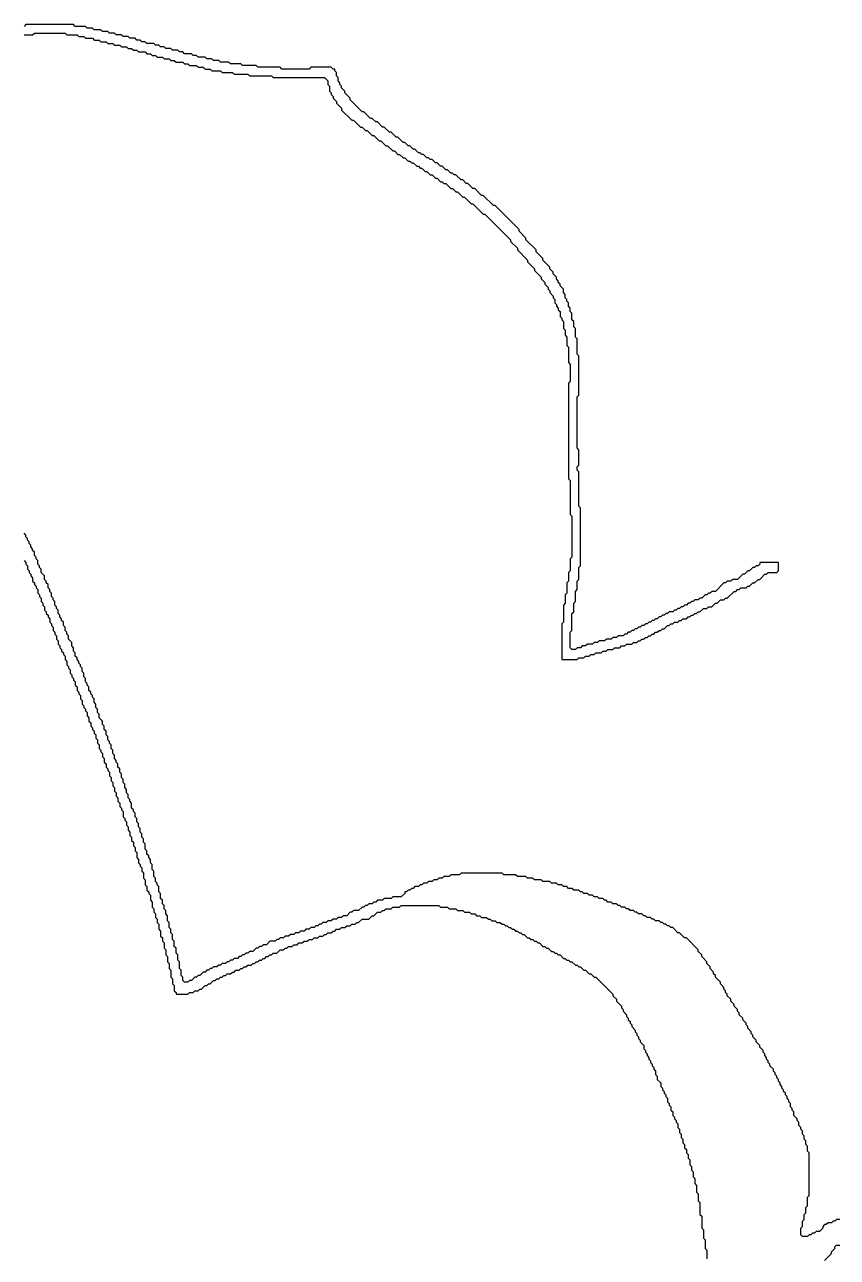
# Model space of a CAD drawing. Header units: metres. Extents: x 0 to 100, y 0 to 127.
# Drawn here: x 43.21 to 55.11, y 83.7 to 101.75 of the extents above; entities that cross this region are included whole.
import ezdxf

# ---------------------------------------------------------------- set-up
doc = ezdxf.new("R2010")
doc.units = ezdxf.units.M

msp = doc.modelspace()

# ---------------------------------------------------------------- linework, layer by layer
for points in [[(43.2, 101.6), (43.325, 101.6), (43.35, 101.625), (43.8, 101.625), (43.825, 101.6), (43.975, 101.6), (44, 101.575), (44.075, 101.575), (44.1, 101.55), (44.2, 101.55), (44.225, 101.525), (44.3, 101.525), (44.325, 101.5), (44.4, 101.5), (44.425, 101.475), (44.5, 101.475), (44.525, 101.45), (44.6, 101.45), (44.625, 101.425), (44.7, 101.425), (44.725, 101.4), (44.775, 101.4), (44.8, 101.375), (44.85, 101.375), (44.875, 101.35), (44.975, 101.35), (45, 101.325), (45.05, 101.325), (45.075, 101.3), (45.125, 101.3), (45.15, 101.275), (45.225, 101.275), (45.25, 101.25), (45.325, 101.25), (45.35, 101.225), (45.4, 101.225), (45.425, 101.2), (45.525, 101.2), (45.55, 101.175), (45.6, 101.175), (45.625, 101.15), (45.725, 101.15), (45.75, 101.125), (45.825, 101.125), (45.85, 101.1), (45.925, 101.1), (45.95, 101.075), (46.075, 101.075), (46.1, 101.05), (46.25, 101.05), (46.275, 101.025), (46.475, 101.025), (46.5, 101), (46.825, 101), (46.85, 100.975), (47.6, 100.975), (47.65, 100.925), (47.65, 100.875), (47.675, 100.85), (47.675, 100.775), (47.7, 100.75), (47.7, 100.725), (47.725, 100.7), (47.725, 100.675), (47.775, 100.625), (47.775, 100.6), (47.85, 100.525), (47.85, 100.5), (48, 100.35), (48.025, 100.35), (48.125, 100.25), (48.15, 100.25), (48.2, 100.2), (48.225, 100.2), (48.3, 100.125), (48.325, 100.125), (48.4, 100.05), (48.425, 100.05), (48.5, 99.975), (48.525, 99.975), (48.6, 99.9), (48.625, 99.9), (48.675, 99.85), (48.7, 99.85), (48.75, 99.8), (48.775, 99.8), (48.825, 99.75), (48.85, 99.75), (48.875, 99.725), (48.9, 99.725), (48.95, 99.675), (48.975, 99.675), (49, 99.65), (49.025, 99.65), (49.075, 99.6), (49.1, 99.6), (49.15, 99.55), (49.175, 99.55), (49.225, 99.5), (49.25, 99.5), (49.3, 99.45), (49.325, 99.45), (49.35, 99.425), (49.375, 99.425), (49.45, 99.35), (49.475, 99.35), (49.525, 99.3), (49.55, 99.3), (49.625, 99.225), (49.65, 99.225), (49.75, 99.125), (49.775, 99.125), (49.925, 98.975), (49.95, 98.975), (50.325, 98.6), (50.325, 98.575), (50.425, 98.475), (50.425, 98.45), (50.575, 98.3), (50.575, 98.275), (50.675, 98.175), (50.675, 98.15), (50.775, 98.05), (50.775, 98.025), (50.825, 97.975), (50.825, 97.95), (50.875, 97.9), (50.875, 97.875), (50.9, 97.85), (50.9, 97.825), (50.95, 97.775), (50.95, 97.75), (50.975, 97.725), (50.975, 97.675), (51, 97.65), (51, 97.625), (51.025, 97.6), (51.025, 97.575), (51.05, 97.55), (51.05, 97.475), (51.075, 97.45), (51.075, 97.425), (51.1, 97.4), (51.1, 97.3), (51.125, 97.275), (51.125, 97.2), (51.15, 97.175), (51.15, 97.05), (51.175, 97.025), (51.175, 96.8), (51.2, 96.775), (51.2, 96.525), (51.175, 96.5), (51.175, 95.1), (51.2, 95.075), (51.2, 94.575), (51.225, 94.55), (51.225, 93.95), (51.2, 93.925), (51.2, 93.75), (51.175, 93.725), (51.175, 93.6), (51.15, 93.575), (51.15, 93.425), (51.125, 93.4), (51.125, 93.275), (51.1, 93.25), (51.1, 93), (51.075, 92.975), (51.075, 92.45), (51.3, 92.45), (51.325, 92.475), (51.4, 92.475), (51.425, 92.5), (51.475, 92.5), (51.5, 92.525), (51.55, 92.525), (51.575, 92.55), (51.65, 92.55), (51.675, 92.575), (51.725, 92.575), (51.75, 92.6), (51.825, 92.6), (51.85, 92.625), (51.925, 92.625), (51.95, 92.65), (52, 92.65), (52.025, 92.675), (52.1, 92.675), (52.125, 92.7), (52.175, 92.7), (52.2, 92.725), (52.225, 92.725), (52.25, 92.75), (52.275, 92.75), (52.3, 92.775), (52.325, 92.775), (52.35, 92.8), (52.375, 92.8), (52.4, 92.825), (52.425, 92.825), (52.45, 92.85), (52.475, 92.85), (52.5, 92.875), (52.525, 92.875), (52.55, 92.9), (52.575, 92.9), (52.625, 92.95), (52.65, 92.95), (52.675, 92.975), (52.7, 92.975), (52.725, 93), (52.775, 93), (52.8, 93.025), (52.825, 93.025), (52.85, 93.05), (52.9, 93.05), (52.925, 93.075), (52.95, 93.075), (52.975, 93.1), (53, 93.1), (53.025, 93.125), (53.05, 93.125), (53.075, 93.15), (53.1, 93.15), (53.15, 93.2), (53.2, 93.2), (53.225, 93.225), (53.275, 93.225), (53.325, 93.275), (53.35, 93.275), (53.4, 93.325), (53.45, 93.325), (53.475, 93.35), (53.5, 93.35), (53.6, 93.45), (53.625, 93.45), (53.65, 93.475), (53.675, 93.475), (53.7, 93.5), (53.775, 93.5), (53.8, 93.525), (53.825, 93.525), (53.875, 93.575), (53.9, 93.575), (53.95, 93.625), (53.975, 93.625), (54.05, 93.7), (54.075, 93.7), (54.1, 93.725), (54.225, 93.725), (54.25, 93.75), (54.25, 93.875), (53.975, 93.875), (53.975, 93.85), (53.95, 93.825), (53.925, 93.825), (53.9, 93.8), (53.875, 93.8), (53.825, 93.75), (53.8, 93.75), (53.75, 93.7), (53.725, 93.7), (53.65, 93.625), (53.575, 93.625), (53.55, 93.6), (53.5, 93.6), (53.475, 93.575), (53.45, 93.575), (53.325, 93.45), (53.275, 93.45), (53.25, 93.425), (53.225, 93.425), (53.2, 93.4), (53.175, 93.4), (53.125, 93.35), (53.1, 93.35), (53.075, 93.325), (53.025, 93.325), (53, 93.3), (52.975, 93.3), (52.95, 93.275), (52.925, 93.275), (52.9, 93.25), (52.875, 93.25), (52.85, 93.225), (52.825, 93.225), (52.8, 93.2), (52.775, 93.2), (52.75, 93.175), (52.725, 93.175), (52.7, 93.15), (52.65, 93.15), (52.625, 93.125), (52.6, 93.125), (52.575, 93.1), (52.55, 93.1), (52.525, 93.075), (52.5, 93.075), (52.475, 93.05), (52.45, 93.05), (52.425, 93.025), (52.4, 93.025), (52.375, 93), (52.35, 93), (52.325, 92.975), (52.3, 92.975), (52.275, 92.95), (52.25, 92.95), (52.225, 92.925), (52.2, 92.925), (52.175, 92.9), (52.15, 92.9), (52.125, 92.875), (52.1, 92.875), (52.075, 92.85), (52.05, 92.85), (52.025, 92.825), (52, 92.825), (51.975, 92.8), (51.9, 92.8), (51.875, 92.775), (51.825, 92.775), (51.8, 92.75), (51.725, 92.75), (51.7, 92.725), (51.625, 92.725), (51.6, 92.7), (51.55, 92.7), (51.525, 92.675), (51.45, 92.675), (51.425, 92.65), (51.375, 92.65), (51.35, 92.625), (51.3, 92.625), (51.275, 92.6), (51.225, 92.6), (51.2, 92.625), (51.2, 92.85), (51.225, 92.875), (51.225, 93.125), (51.25, 93.15), (51.25, 93.275), (51.275, 93.3), (51.275, 93.45), (51.3, 93.475), (51.3, 93.6), (51.325, 93.625), (51.325, 93.8), (51.35, 93.825), (51.35, 94.675), (51.325, 94.7), (51.325, 95.2), (51.3, 95.225), (51.3, 95.275), (51.325, 95.3), (51.325, 95.525), (51.3, 95.55), (51.3, 96.3), (51.325, 96.325), (51.325, 96.9), (51.3, 96.925), (51.3, 97.15), (51.275, 97.175), (51.275, 97.3), (51.25, 97.325), (51.25, 97.4), (51.225, 97.425), (51.225, 97.525), (51.2, 97.55), (51.2, 97.6), (51.175, 97.625), (51.175, 97.675), (51.15, 97.7), (51.15, 97.725), (51.125, 97.75), (51.125, 97.8), (51.1, 97.825), (51.1, 97.875), (51.05, 97.925), (51.05, 97.95), (51.025, 97.975), (51.025, 98), (51, 98.025), (51, 98.05), (50.95, 98.1), (50.95, 98.125), (50.9, 98.175), (50.9, 98.2), (50.8, 98.3), (50.8, 98.325), (50.7, 98.425), (50.7, 98.45), (50.55, 98.6), (50.55, 98.625), (50.45, 98.725), (50.45, 98.75), (50.1, 99.1), (50.075, 99.1), (49.925, 99.25), (49.9, 99.25), (49.8, 99.35), (49.775, 99.35), (49.7, 99.425), (49.675, 99.425), (49.625, 99.475), (49.6, 99.475), (49.525, 99.55), (49.5, 99.55), (49.475, 99.575), (49.45, 99.575), (49.4, 99.625), (49.375, 99.625), (49.325, 99.675), (49.3, 99.675), (49.25, 99.725), (49.225, 99.725), (49.175, 99.775), (49.15, 99.775), (49.125, 99.8), (49.1, 99.8), (49.05, 99.85), (49.025, 99.85), (49, 99.875), (48.975, 99.875), (48.925, 99.925), (48.9, 99.925), (48.85, 99.975), (48.825, 99.975), (48.775, 100.025), (48.75, 100.025), (48.675, 100.1), (48.65, 100.1), (48.575, 100.175), (48.55, 100.175), (48.475, 100.25), (48.45, 100.25), (48.375, 100.325), (48.35, 100.325), (48.3, 100.375), (48.275, 100.375), (48.175, 100.475), (48.15, 100.475), (47.975, 100.65), (47.975, 100.675), (47.9, 100.75), (47.9, 100.775), (47.85, 100.825), (47.85, 100.85), (47.825, 100.875), (47.825, 100.9), (47.8, 100.925), (47.8, 100.975), (47.775, 101), (47.775, 101.05), (47.75, 101.075), (47.75, 101.1), (47.725, 101.1), (47.7, 101.125), (47.4, 101.125), (47.375, 101.1), (46.975, 101.1), (46.95, 101.125), (46.625, 101.125), (46.6, 101.15), (46.4, 101.15), (46.375, 101.175), (46.225, 101.175), (46.2, 101.2), (46.075, 101.2), (46.05, 101.225), (45.975, 101.225), (45.95, 101.25), (45.875, 101.25), (45.85, 101.275), (45.75, 101.275), (45.725, 101.3), (45.675, 101.3), (45.65, 101.325), (45.55, 101.325), (45.525, 101.35), (45.475, 101.35), (45.45, 101.375), (45.375, 101.375), (45.35, 101.4), (45.275, 101.4), (45.25, 101.425), (45.2, 101.425), (45.175, 101.45), (45.125, 101.45), (45.1, 101.475), (45, 101.475), (44.975, 101.5), (44.925, 101.5), (44.9, 101.525), (44.85, 101.525), (44.825, 101.55), (44.75, 101.55), (44.725, 101.575), (44.65, 101.575), (44.625, 101.6), (44.55, 101.6), (44.525, 101.625), (44.45, 101.625), (44.425, 101.65), (44.35, 101.65), (44.325, 101.675), (44.225, 101.675), (44.2, 101.7), (44.125, 101.7), (44.1, 101.725), (43.95, 101.725), (43.925, 101.75), (43.225, 101.75), (43.2, 101.725)], [(55.15, 84.25), (55.1, 84.25), (55.075, 84.225), (55.05, 84.225), (55.025, 84.2), (54.975, 84.2), (54.95, 84.175), (54.925, 84.175), (54.9, 84.15), (54.9, 84.125), (54.85, 84.075), (54.8, 84.075), (54.775, 84.05), (54.75, 84.05), (54.725, 84.025), (54.7, 84.025), (54.675, 84), (54.6, 84), (54.575, 84.025), (54.575, 84.125), (54.6, 84.15), (54.6, 84.225), (54.625, 84.25), (54.625, 84.325), (54.65, 84.35), (54.65, 84.425), (54.675, 84.45), (54.675, 84.575), (54.7, 84.6), (54.7, 85.225), (54.675, 85.25), (54.675, 85.325), (54.65, 85.35), (54.65, 85.4), (54.625, 85.425), (54.625, 85.475), (54.6, 85.5), (54.6, 85.55), (54.575, 85.575), (54.575, 85.6), (54.55, 85.625), (54.55, 85.675), (54.525, 85.7), (54.525, 85.725), (54.475, 85.775), (54.475, 85.825), (54.45, 85.85), (54.45, 85.875), (54.425, 85.9), (54.425, 85.95), (54.4, 85.975), (54.4, 86), (54.375, 86.025), (54.375, 86.05), (54.35, 86.075), (54.35, 86.1), (54.325, 86.125), (54.325, 86.15), (54.3, 86.175), (54.3, 86.2), (54.275, 86.225), (54.275, 86.25), (54.25, 86.275), (54.25, 86.3), (54.225, 86.325), (54.225, 86.35), (54.2, 86.375), (54.2, 86.4), (54.175, 86.425), (54.175, 86.45), (54.125, 86.5), (54.125, 86.525), (54.1, 86.55), (54.1, 86.575), (54.075, 86.6), (54.075, 86.625), (54.05, 86.65), (54.05, 86.675), (54.025, 86.7), (54.025, 86.725), (53.975, 86.775), (53.975, 86.8), (53.925, 86.85), (53.925, 86.875), (53.875, 86.925), (53.875, 86.95), (53.85, 86.975), (53.85, 87), (53.8, 87.05), (53.8, 87.075), (53.775, 87.1), (53.775, 87.125), (53.725, 87.175), (53.725, 87.2), (53.675, 87.25), (53.675, 87.275), (53.65, 87.3), (53.65, 87.325), (53.6, 87.375), (53.6, 87.4), (53.55, 87.45), (53.55, 87.475), (53.5, 87.525), (53.5, 87.55), (53.475, 87.575), (53.475, 87.6), (53.45, 87.625), (53.45, 87.65), (53.4, 87.7), (53.4, 87.725), (53.325, 87.8), (53.325, 87.825), (53.3, 87.85), (53.3, 87.875), (53.25, 87.925), (53.25, 87.95), (53.2, 88), (53.2, 88.025), (53.125, 88.1), (53.125, 88.125), (53.075, 88.175), (53.075, 88.2), (52.9, 88.375), (52.875, 88.375), (52.8, 88.45), (52.775, 88.45), (52.7, 88.525), (52.675, 88.525), (52.65, 88.55), (52.625, 88.55), (52.6, 88.575), (52.575, 88.575), (52.55, 88.6), (52.525, 88.6), (52.5, 88.625), (52.45, 88.625), (52.425, 88.65), (52.4, 88.65), (52.375, 88.675), (52.325, 88.675), (52.3, 88.7), (52.275, 88.7), (52.25, 88.725), (52.2, 88.725), (52.175, 88.75), (52.15, 88.75), (52.125, 88.775), (52.075, 88.775), (52.05, 88.8), (52.025, 88.8), (52, 88.825), (51.95, 88.825), (51.925, 88.85), (51.9, 88.85), (51.875, 88.875), (51.825, 88.875), (51.8, 88.9), (51.75, 88.9), (51.725, 88.925), (51.7, 88.925), (51.675, 88.95), (51.625, 88.95), (51.6, 88.975), (51.55, 88.975), (51.525, 89), (51.475, 89), (51.45, 89.025), (51.4, 89.025), (51.375, 89.05), (51.35, 89.05), (51.325, 89.075), (51.25, 89.075), (51.225, 89.1), (51.175, 89.1), (51.15, 89.125), (51.1, 89.125), (51.075, 89.15), (51.025, 89.15), (51, 89.175), (50.925, 89.175), (50.9, 89.2), (50.8, 89.2), (50.775, 89.225), (50.675, 89.225), (50.65, 89.25), (50.575, 89.25), (50.55, 89.275), (50.425, 89.275), (50.4, 89.3), (50.225, 89.3), (50.2, 89.325), (49.6, 89.325), (49.575, 89.3), (49.45, 89.3), (49.425, 89.275), (49.35, 89.275), (49.325, 89.25), (49.275, 89.25), (49.25, 89.225), (49.2, 89.225), (49.175, 89.2), (49.125, 89.2), (49.1, 89.175), (49.05, 89.175), (49.025, 89.15), (49, 89.15), (48.975, 89.125), (48.925, 89.125), (48.9, 89.1), (48.875, 89.1), (48.85, 89.075), (48.825, 89.075), (48.8, 89.05), (48.775, 89.05), (48.775, 89.025), (48.725, 88.975), (48.6, 88.975), (48.575, 88.95), (48.475, 88.95), (48.45, 88.925), (48.375, 88.925), (48.35, 88.9), (48.325, 88.9), (48.3, 88.875), (48.25, 88.875), (48.225, 88.85), (48.2, 88.85), (48.175, 88.825), (48.15, 88.825), (48.1, 88.775), (48.025, 88.775), (48, 88.75), (47.975, 88.75), (47.925, 88.7), (47.875, 88.7), (47.85, 88.675), (47.8, 88.675), (47.775, 88.65), (47.725, 88.65), (47.7, 88.625), (47.65, 88.625), (47.625, 88.6), (47.575, 88.6), (47.55, 88.575), (47.525, 88.575), (47.5, 88.55), (47.475, 88.55), (47.45, 88.525), (47.4, 88.525), (47.375, 88.5), (47.325, 88.5), (47.3, 88.475), (47.25, 88.475), (47.225, 88.45), (47.175, 88.45), (47.15, 88.425), (47.1, 88.425), (47.075, 88.4), (47.025, 88.4), (47, 88.375), (46.95, 88.375), (46.925, 88.35), (46.9, 88.35), (46.875, 88.325), (46.8, 88.325), (46.75, 88.275), (46.7, 88.275), (46.675, 88.25), (46.65, 88.25), (46.625, 88.225), (46.6, 88.225), (46.55, 88.175), (46.5, 88.175), (46.475, 88.15), (46.45, 88.15), (46.425, 88.125), (46.4, 88.125), (46.375, 88.1), (46.35, 88.1), (46.325, 88.075), (46.275, 88.075), (46.25, 88.05), (46.225, 88.05), (46.2, 88.025), (46.175, 88.025), (46.15, 88), (46.1, 88), (46.075, 87.975), (46.05, 87.975), (46.025, 87.95), (45.975, 87.95), (45.95, 87.925), (45.925, 87.925), (45.9, 87.9), (45.875, 87.9), (45.85, 87.875), (45.825, 87.875), (45.775, 87.825), (45.75, 87.825), (45.725, 87.8), (45.7, 87.8), (45.65, 87.75), (45.625, 87.75), (45.6, 87.725), (45.55, 87.725), (45.525, 87.75), (45.525, 87.8), (45.5, 87.825), (45.5, 87.9), (45.475, 87.925), (45.475, 88.025), (45.45, 88.05), (45.45, 88.125), (45.425, 88.15), (45.425, 88.225), (45.4, 88.25), (45.4, 88.325), (45.375, 88.35), (45.375, 88.425), (45.35, 88.45), (45.35, 88.5), (45.325, 88.525), (45.325, 88.6), (45.3, 88.625), (45.3, 88.7), (45.275, 88.725), (45.275, 88.775), (45.25, 88.8), (45.25, 88.85), (45.225, 88.875), (45.225, 88.925), (45.2, 88.95), (45.2, 89.025), (45.175, 89.05), (45.175, 89.125), (45.15, 89.15), (45.15, 89.175), (45.125, 89.2), (45.125, 89.25), (45.1, 89.275), (45.1, 89.35), (45.075, 89.375), (45.075, 89.45), (45.05, 89.475), (45.05, 89.525), (45.025, 89.55), (45.025, 89.575), (45, 89.6), (45, 89.65), (44.975, 89.675), (44.975, 89.75), (44.95, 89.775), (44.95, 89.825), (44.925, 89.85), (44.925, 89.9), (44.9, 89.925), (44.9, 89.975), (44.875, 90), (44.875, 90.05), (44.85, 90.075), (44.85, 90.125), (44.825, 90.15), (44.825, 90.2), (44.8, 90.225), (44.8, 90.25), (44.775, 90.275), (44.775, 90.35), (44.75, 90.375), (44.75, 90.4), (44.725, 90.425), (44.725, 90.475), (44.7, 90.5), (44.7, 90.55), (44.675, 90.575), (44.675, 90.625), (44.65, 90.65), (44.65, 90.7), (44.625, 90.725), (44.625, 90.775), (44.6, 90.8), (44.6, 90.85), (44.575, 90.875), (44.575, 90.925), (44.55, 90.95), (44.55, 90.975), (44.525, 91), (44.525, 91.05), (44.5, 91.075), (44.5, 91.125), (44.475, 91.15), (44.475, 91.2), (44.45, 91.225), (44.45, 91.25), (44.425, 91.275), (44.425, 91.325), (44.4, 91.35), (44.4, 91.4), (44.375, 91.425), (44.375, 91.475), (44.35, 91.5), (44.35, 91.55), (44.3, 91.6), (44.3, 91.65), (44.275, 91.675), (44.275, 91.725), (44.25, 91.75), (44.25, 91.8), (44.225, 91.825), (44.225, 91.875), (44.2, 91.9), (44.2, 91.925), (44.175, 91.95), (44.175, 91.975), (44.15, 92), (44.15, 92.05), (44.125, 92.075), (44.125, 92.1), (44.1, 92.125), (44.1, 92.175), (44.075, 92.2), (44.075, 92.25), (44.05, 92.275), (44.05, 92.325), (44.025, 92.35), (44.025, 92.375), (44, 92.4), (44, 92.425), (43.975, 92.45), (43.975, 92.475), (43.95, 92.5), (43.95, 92.55), (43.925, 92.575), (43.925, 92.625), (43.9, 92.65), (43.9, 92.7), (43.85, 92.75), (43.85, 92.8), (43.825, 92.825), (43.825, 92.85), (43.8, 92.875), (43.8, 92.925), (43.775, 92.95), (43.775, 93), (43.75, 93.025), (43.75, 93.05), (43.725, 93.075), (43.725, 93.1), (43.7, 93.125), (43.7, 93.175), (43.675, 93.2), (43.675, 93.225), (43.65, 93.25), (43.65, 93.3), (43.625, 93.325), (43.625, 93.35), (43.6, 93.375), (43.6, 93.425), (43.575, 93.45), (43.575, 93.475), (43.55, 93.5), (43.55, 93.55), (43.525, 93.575), (43.525, 93.6), (43.5, 93.625), (43.5, 93.675), (43.45, 93.725), (43.45, 93.775), (43.425, 93.8), (43.425, 93.825), (43.4, 93.85), (43.4, 93.9), (43.375, 93.925), (43.375, 93.95), (43.35, 93.975), (43.35, 94.025), (43.325, 94.05), (43.325, 94.075), (43.3, 94.1), (43.3, 94.125), (43.275, 94.15), (43.275, 94.175), (43.25, 94.2), (43.25, 94.225), (43.225, 94.25), (43.225, 94.275), (43.2, 94.3)], [(43.2, 93.9), (43.225, 93.875), (43.225, 93.85), (43.25, 93.825), (43.25, 93.775), (43.275, 93.75), (43.275, 93.725), (43.3, 93.7), (43.3, 93.675), (43.325, 93.65), (43.325, 93.6), (43.35, 93.575), (43.35, 93.55), (43.375, 93.525), (43.375, 93.5), (43.4, 93.475), (43.4, 93.425), (43.425, 93.4), (43.425, 93.375), (43.45, 93.35), (43.45, 93.3), (43.475, 93.275), (43.475, 93.25), (43.5, 93.225), (43.5, 93.175), (43.525, 93.15), (43.525, 93.125), (43.55, 93.1), (43.55, 93.075), (43.575, 93.05), (43.575, 93), (43.6, 92.975), (43.6, 92.95), (43.625, 92.925), (43.625, 92.875), (43.65, 92.85), (43.65, 92.825), (43.675, 92.8), (43.675, 92.75), (43.7, 92.725), (43.7, 92.675), (43.725, 92.65), (43.725, 92.625), (43.75, 92.6), (43.75, 92.575), (43.775, 92.55), (43.775, 92.525), (43.8, 92.5), (43.8, 92.45), (43.825, 92.425), (43.825, 92.375), (43.85, 92.35), (43.85, 92.325), (43.875, 92.3), (43.875, 92.25), (43.9, 92.225), (43.9, 92.2), (43.925, 92.175), (43.925, 92.15), (43.95, 92.125), (43.95, 92.075), (43.975, 92.05), (43.975, 92), (44, 91.975), (44, 91.95), (44.025, 91.925), (44.025, 91.875), (44.05, 91.85), (44.05, 91.8), (44.075, 91.775), (44.075, 91.75), (44.1, 91.725), (44.1, 91.7), (44.125, 91.675), (44.125, 91.625), (44.15, 91.6), (44.15, 91.55), (44.175, 91.525), (44.175, 91.475), (44.2, 91.45), (44.2, 91.425), (44.225, 91.4), (44.225, 91.375), (44.25, 91.35), (44.25, 91.3), (44.275, 91.275), (44.275, 91.225), (44.3, 91.2), (44.3, 91.15), (44.325, 91.125), (44.325, 91.1), (44.35, 91.075), (44.35, 91.025), (44.375, 91), (44.375, 90.95), (44.4, 90.925), (44.4, 90.875), (44.425, 90.85), (44.425, 90.825), (44.45, 90.8), (44.45, 90.75), (44.475, 90.725), (44.475, 90.675), (44.5, 90.65), (44.5, 90.6), (44.525, 90.575), (44.525, 90.525), (44.55, 90.5), (44.55, 90.45), (44.575, 90.425), (44.575, 90.375), (44.6, 90.35), (44.6, 90.3), (44.625, 90.275), (44.625, 90.25), (44.65, 90.225), (44.65, 90.15), (44.675, 90.125), (44.675, 90.1), (44.7, 90.075), (44.7, 90.025), (44.725, 90), (44.725, 89.95), (44.75, 89.925), (44.75, 89.875), (44.775, 89.85), (44.775, 89.8), (44.8, 89.775), (44.8, 89.725), (44.825, 89.7), (44.825, 89.65), (44.85, 89.625), (44.85, 89.55), (44.875, 89.525), (44.875, 89.475), (44.9, 89.45), (44.9, 89.425), (44.925, 89.4), (44.925, 89.35), (44.95, 89.325), (44.95, 89.25), (44.975, 89.225), (44.975, 89.15), (45, 89.125), (45, 89.075), (45.025, 89.05), (45.025, 89.025), (45.05, 89), (45.05, 88.925), (45.075, 88.9), (45.075, 88.825), (45.1, 88.8), (45.1, 88.75), (45.125, 88.725), (45.125, 88.675), (45.15, 88.65), (45.15, 88.6), (45.175, 88.575), (45.175, 88.5), (45.2, 88.475), (45.2, 88.4), (45.225, 88.375), (45.225, 88.325), (45.25, 88.3), (45.25, 88.225), (45.275, 88.2), (45.275, 88.125), (45.3, 88.1), (45.3, 88.025), (45.325, 88), (45.325, 87.925), (45.35, 87.9), (45.35, 87.8), (45.375, 87.775), (45.375, 87.7), (45.4, 87.675), (45.4, 87.6), (45.425, 87.575), (45.425, 87.55), (45.6, 87.55), (45.625, 87.575), (45.675, 87.575), (45.7, 87.6), (45.75, 87.6), (45.775, 87.625), (45.8, 87.625), (45.85, 87.675), (45.875, 87.675), (45.9, 87.7), (45.925, 87.7), (45.975, 87.75), (46, 87.75), (46.025, 87.775), (46.05, 87.775), (46.075, 87.8), (46.1, 87.8), (46.125, 87.825), (46.15, 87.825), (46.175, 87.85), (46.225, 87.85), (46.25, 87.875), (46.275, 87.875), (46.3, 87.9), (46.35, 87.9), (46.375, 87.925), (46.4, 87.925), (46.425, 87.95), (46.45, 87.95), (46.475, 87.975), (46.525, 87.975), (46.55, 88), (46.575, 88), (46.6, 88.025), (46.625, 88.025), (46.65, 88.05), (46.675, 88.05), (46.7, 88.075), (46.725, 88.075), (46.75, 88.1), (46.775, 88.1), (46.8, 88.125), (46.825, 88.125), (46.85, 88.15), (46.9, 88.15), (46.95, 88.2), (47, 88.2), (47.025, 88.225), (47.05, 88.225), (47.075, 88.25), (47.125, 88.25), (47.15, 88.275), (47.2, 88.275), (47.225, 88.3), (47.275, 88.3), (47.3, 88.325), (47.35, 88.325), (47.375, 88.35), (47.425, 88.35), (47.45, 88.375), (47.5, 88.375), (47.525, 88.4), (47.575, 88.4), (47.6, 88.425), (47.625, 88.425), (47.65, 88.45), (47.7, 88.45), (47.725, 88.475), (47.75, 88.475), (47.775, 88.5), (47.825, 88.5), (47.85, 88.525), (47.9, 88.525), (47.925, 88.55), (47.975, 88.55), (48, 88.575), (48.05, 88.575), (48.075, 88.6), (48.1, 88.6), (48.15, 88.65), (48.25, 88.65), (48.3, 88.7), (48.325, 88.7), (48.375, 88.75), (48.425, 88.75), (48.45, 88.775), (48.475, 88.775), (48.5, 88.8), (48.575, 88.8), (48.6, 88.825), (48.7, 88.825), (48.725, 88.85), (49.275, 88.85), (49.3, 88.825), (49.4, 88.825), (49.425, 88.8), (49.525, 88.8), (49.55, 88.775), (49.625, 88.775), (49.65, 88.75), (49.725, 88.75), (49.75, 88.725), (49.8, 88.725), (49.825, 88.7), (49.875, 88.7), (49.9, 88.675), (49.975, 88.675), (50, 88.65), (50.025, 88.65), (50.05, 88.625), (50.1, 88.625), (50.125, 88.6), (50.175, 88.6), (50.2, 88.575), (50.225, 88.575), (50.25, 88.55), (50.275, 88.55), (50.3, 88.525), (50.325, 88.525), (50.35, 88.5), (50.375, 88.5), (50.4, 88.475), (50.425, 88.475), (50.45, 88.45), (50.475, 88.45), (50.5, 88.425), (50.525, 88.425), (50.575, 88.375), (50.6, 88.375), (50.625, 88.35), (50.65, 88.35), (50.675, 88.325), (50.7, 88.325), (50.725, 88.3), (50.75, 88.3), (50.8, 88.25), (50.825, 88.25), (50.85, 88.225), (50.875, 88.225), (50.925, 88.175), (50.95, 88.175), (50.975, 88.15), (51, 88.15), (51.025, 88.125), (51.05, 88.125), (51.1, 88.075), (51.125, 88.075), (51.15, 88.05), (51.175, 88.05), (51.2, 88.025), (51.225, 88.025), (51.275, 87.975), (51.3, 87.975), (51.325, 87.95), (51.35, 87.95), (51.4, 87.9), (51.425, 87.9), (51.475, 87.85), (51.5, 87.85), (51.55, 87.8), (51.575, 87.8), (51.825, 87.55), (51.825, 87.525), (51.875, 87.475), (51.875, 87.45), (51.95, 87.375), (51.95, 87.35), (51.975, 87.325), (51.975, 87.3), (52.025, 87.25), (52.025, 87.225), (52.05, 87.2), (52.05, 87.175), (52.075, 87.15), (52.075, 87.125), (52.1, 87.1), (52.1, 87.075), (52.15, 87.025), (52.15, 87), (52.175, 86.975), (52.175, 86.95), (52.2, 86.925), (52.2, 86.9), (52.225, 86.875), (52.225, 86.85), (52.275, 86.8), (52.275, 86.75), (52.3, 86.725), (52.3, 86.7), (52.325, 86.675), (52.325, 86.65), (52.35, 86.625), (52.35, 86.6), (52.375, 86.575), (52.375, 86.55), (52.4, 86.525), (52.4, 86.5), (52.425, 86.475), (52.425, 86.45), (52.45, 86.425), (52.45, 86.375), (52.475, 86.35), (52.475, 86.3), (52.525, 86.25), (52.525, 86.2), (52.55, 86.175), (52.55, 86.15), (52.575, 86.125), (52.575, 86.1), (52.6, 86.075), (52.6, 86.05), (52.625, 86.025), (52.625, 85.975), (52.65, 85.95), (52.65, 85.925), (52.675, 85.9), (52.675, 85.85), (52.7, 85.825), (52.7, 85.775), (52.725, 85.75), (52.725, 85.725), (52.75, 85.7), (52.75, 85.675), (52.775, 85.65), (52.775, 85.6), (52.8, 85.575), (52.8, 85.525), (52.825, 85.5), (52.825, 85.45), (52.85, 85.425), (52.85, 85.375), (52.875, 85.35), (52.875, 85.3), (52.9, 85.275), (52.9, 85.225), (52.925, 85.2), (52.925, 85.15), (52.95, 85.125), (52.95, 85.05), (52.975, 85.025), (52.975, 84.975), (53, 84.95), (53, 84.875), (53.025, 84.85), (53.025, 84.775), (53.05, 84.75), (53.05, 84.65), (53.075, 84.625), (53.075, 84.525), (53.1, 84.5), (53.1, 84.325), (53.125, 84.3), (53.125, 84.125), (53.15, 84.1), (53.15, 83.975), (53.175, 83.95), (53.175, 83.825), (53.2, 83.8), (53.2, 83.675)], [(54.925, 83.65), (55.025, 83.75), (55.025, 83.775), (55.075, 83.825), (55.075, 83.85), (55.1, 83.875), (55.15, 83.875)]]:
    msp.add_lwpolyline(points)

doc.saveas('drawing.dxf')
